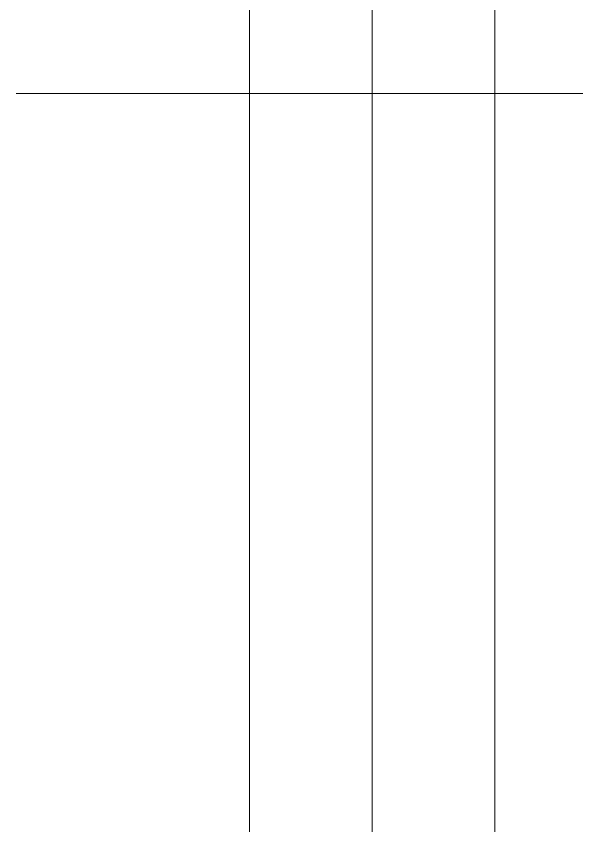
# Model space of a CAD drawing. Header units: millimetres. Extents: x 24 to 200, y 24 to 188.
# Drawn here: x 33.64 to 47.36, y 147.8 to 167.59 of the extents above; entities that cross this region are included whole.
import ezdxf

# ---------------------------------------------------------------- set-up
doc = ezdxf.new("R2010")
doc.units = ezdxf.units.MM
for name, color, linetype in [('0_底面', 51, 'Continuous'), ('1_PCB下', 5, 'Continuous'), ('2_Plate下', 3, 'Continuous'), ('3_SwitchPlate', 6, 'Continuous'), ('4_天板下', 40, 'Continuous'), ('5_左天板', 1, 'Continuous'), ('6_右天板', 230, 'Continuous')]:
    doc.layers.add(name, color=color, linetype=linetype)
doc.layers.add('補助線', color=4, linetype='Continuous', lineweight=5, transparency=0.5)

msp = doc.modelspace()

# ---------------------------------------------------------------- linework, layer by layer
at = {"layer": '0_底面', "lineweight": 5, "transparency": 33554687}
msp.add_lwpolyline([(173.699, 177.7), (45.354, 177.7, 0.414214), (39.354, 171.7), (39.354, 45.35, 0.414214), (45.354, 39.35), (173.699, 39.35, 0.414214), (179.699, 45.35), (179.699, 171.7, 0.414214)], format="xyb", close=True, dxfattribs=at)
at = {"layer": '1_PCB下', "lineweight": 5, "transparency": 33554687}
msp.add_lwpolyline([(173.699, 177.7), (45.354, 177.7, 0.414214), (39.354, 171.7), (39.354, 45.35, 0.414214), (45.354, 39.35), (173.699, 39.35, 0.414214), (179.699, 45.35), (179.699, 171.7, 0.414214)], format="xyb", close=True, dxfattribs=at)
at = {"layer": '2_Plate下', "lineweight": 5, "transparency": 33554687}
msp.add_lwpolyline([(39.354, 171.7), (39.354, 45.35, 0.414214), (45.354, 39.35), (173.699, 39.35, 0.414214), (179.699, 45.35), (179.699, 146.067), (170.699, 146.067), (170.699, 48.35), (48.355, 48.35), (48.355, 168.7), (87.058, 168.7), (87.058, 177.7), (45.354, 177.7, 0.414214)], format="xyb", close=True, dxfattribs=at)
at = {"layer": '3_SwitchPlate', "lineweight": 5, "transparency": 33554687}
msp.add_lwpolyline([(111.743, 148.569), (87.058, 148.569), (87.058, 177.7), (45.354, 177.7, 0.414214), (39.354, 171.7), (39.354, 45.35, 0.414214), (45.354, 39.35), (173.699, 39.35, 0.414214), (179.699, 45.35), (179.699, 146.067), (117.037, 146.067), (117.037, 166.345), (179.699, 166.345), (179.699, 171.7, 0.414214), (173.699, 177.7), (111.743, 177.7)], format="xyb", close=True, dxfattribs=at)
at = {"layer": '4_天板下', "lineweight": 5, "transparency": 33554687}
msp.add_lwpolyline([(48.355, 168.7), (48.355, 48.35), (42.354, 48.35), (42.354, 171.7, -0.414214), (45.354, 174.7), (48.355, 174.7)], format="xyb", close=True, dxfattribs=at)
at = {"layer": '5_左天板', "lineweight": 5, "transparency": 33554687}
msp.add_lwpolyline([(173.699, 177.7), (45.354, 177.7, 0.414214), (39.354, 171.7), (39.354, 45.35, 0.414214), (45.354, 39.35), (173.699, 39.35, 0.414214), (179.699, 45.35), (179.699, 171.7, 0.414214)], format="xyb", close=True, dxfattribs=at)
at = {"layer": '6_右天板', "lineweight": 5, "transparency": 33554687}
msp.add_lwpolyline([(173.699, 177.7), (45.354, 177.7, 0.414214), (39.354, 171.7), (39.354, 45.35, 0.414214), (45.354, 39.35), (173.699, 39.35, 0.414214), (179.699, 45.35), (179.699, 171.7, 0.414214)], format="xyb", close=True, dxfattribs=at)
at = {"layer": '補助線'}
for p, q in [((39.354, 187.173), (39.354, 28.589)), ((42.354, 187.173), (42.354, 28.589)), ((45.354, 187.173), (45.354, 28.589)), ((33.641, 165.7), (185.409, 165.7))]:
    msp.add_line(p, q, dxfattribs=at)

doc.saveas('drawing.dxf')
